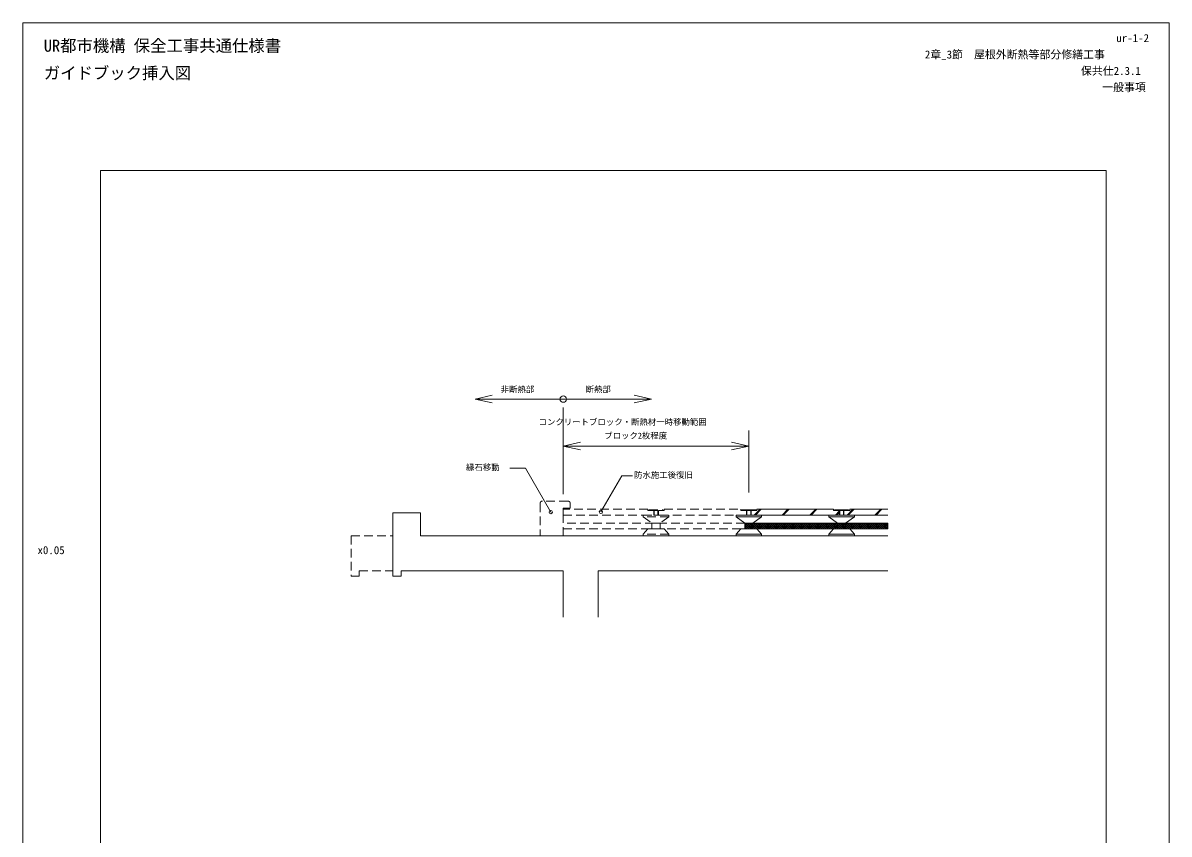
# Model space of a CAD drawing. Units: millimetres, scale not verified. Extents: x -105 to 105, y -149 to 148.
# Drawn here: x -105 to 105, y 0 to 148.5 of the extents above; entities that cross this region are included whole.
import ezdxf
from ezdxf.enums import TextEntityAlignment as Align

# ---------------------------------------------------------------- set-up
doc = ezdxf.new("R2010")
doc.units = ezdxf.units.MM
doc.header["$LTSCALE"] = 0.25
doc.linetypes.add('USER1', pattern=[9.525, 6.35, -3.175])
doc.linetypes.add('USER2', pattern=[101.6, 63.5, -12.7, 12.7, -12.7])
for name, color, linetype, lineweight in [('0-0_0', 7, 'Continuous', 9), ('0-1_WAKU', 7, 'Continuous', 18), ('0-3_KUTAI', 3, 'Continuous', 18), ('0-5_MOJI', 7, 'Continuous', 18), ('0-6_HATCH', 9, 'Continuous', 18), ('0-8_KANAMONO', 4, 'Continuous', 18), ('0-9_kijun', 1, 'USER2', 18), ('0-A_dannnetu', 6, 'Continuous', 18), ('0-B_TENSEN', 4, 'USER1', 18)]:
    doc.layers.add(name, color=color, linetype=linetype, lineweight=lineweight)
doc.styles.add('ＭＳ ゴシック', font='')
doc.styles.get('ＭＳ ゴシック').set_extended_font_data('MS Gothic')

msp = doc.modelspace()

# ---------------------------------------------------------------- linework, layer by layer
at = {"layer": '0-1_WAKU'}
for points in [[(-105.0394, -148.5429), (104.9606, -148.5429), (104.9606, 148.4571), (-105.0394, 148.4571)], [(-90.8394, 121.4571), (93.4606, 121.4571), (93.4606, -127.5429), (-90.8394, -127.5429)]]:
    msp.add_lwpolyline(points, close=True, dxfattribs=at)
at = {"layer": '0-3_KUTAI'}
for p, q in [((-37.2644, 58.7853), (-37.2644, 47.1603)), ((-37.2644, 58.7853), (-32.1644, 58.7853)), ((-37.2644, 58.7853), (-37.2644, 54.5353)), ((-32.1644, 58.7853), (-32.1644, 54.5353)), ((-32.1644, 54.5353), (53.4606, 54.5353)), ((-35.7644, 48.1603), (-6.0394, 48.1603)), ((-6.0394, 48.1603), (-6.0394, 39.6603)), ((0.3356, 48.1603), (53.4606, 48.1603)), ((0.3356, 48.1603), (0.3356, 39.6603)), ((0.3356, 48.1603), (2.4606, 48.1603))]:
    msp.add_line(p, q, dxfattribs=at)
msp.add_lwpolyline([(-37.2644, 47.1603), (-35.7644, 47.1603), (-35.7644, 48.1603)], dxfattribs=at)
at = {"layer": '0-5_MOJI'}
for p, q in [((-22.1995, 79.5888), (-19.0442, 78.8885)), ((10.1208, 79.5888), (6.9655, 78.8885)), ((27.9606, 62.4718), (27.9606, 73.8431)), ((-6.0394, 71.0003), (-2.8841, 71.7007)), ((27.9606, 71.0003), (24.8053, 71.7007)), ((27.9606, 71.0003), (-6.0394, 71.0003)), ((-6.0394, 71.0003), (-2.8841, 70.2999)), ((27.9606, 71.0003), (24.8053, 70.2999)), ((4.6839, 65.5672), (0.8483, 58.9236)), ((4.6839, 65.5672), (6.6771, 65.5672))]:
    msp.add_line(p, q, dxfattribs=at)
for points in [[(-6.0394, 79.5888), (-22.1995, 79.5888), (-19.0442, 80.2892)], [(-6.0394, 79.5888), (10.1208, 79.5888), (6.9655, 80.2892)], [(-15.8024, 66.9564), (-12.9741, 66.9564), (-8.3187, 58.893)]]:
    msp.add_lwpolyline(points, dxfattribs=at)
for centre, radius in [((-6.0394, 79.5888), 0.5833), ((-8.3187, 58.893), 0.3), ((0.8483, 58.9236), 0.3)]:
    msp.add_circle(centre, radius, dxfattribs=at)
at = {"layer": '0-6_HATCH'}
for p, q in [((28.9681, 58.3603), (30.0306, 59.4228)), ((29.1806, 58.3603), (30.2431, 59.4228)), ((34.0681, 58.3603), (35.1306, 59.4228)), ((34.2806, 58.3603), (35.3431, 59.4228)), ((39.1681, 58.3603), (40.2306, 59.4228)), ((39.3806, 58.3603), (40.4431, 59.4228)), ((43.8431, 58.3603), (44.5356, 59.0528)), ((44.0556, 58.3603), (44.5356, 58.8403)), ((45.9681, 58.3603), (47.0306, 59.4228)), ((46.1806, 58.3603), (47.2431, 59.4228)), ((51.0681, 58.3603), (52.1306, 59.4228)), ((51.2806, 58.3603), (52.3431, 59.4228)), ((27.2169, 56.8357), (27.2539, 56.8728)), ((27.2169, 56.454), (27.6356, 56.8728)), ((27.2169, 56.0724), (28.0172, 56.8728)), ((28.3616, 55.8103), (27.2991, 56.8728)), ((27.3364, 55.8103), (28.3989, 56.8728)), ((28.7433, 55.8103), (27.6808, 56.8728)), ((27.7181, 55.8103), (28.7806, 56.8728)), ((29.125, 55.8103), (28.0625, 56.8728)), ((28.0997, 55.8103), (29.1622, 56.8728)), ((29.5066, 55.8103), (28.4441, 56.8728)), ((28.4814, 55.8103), (29.5439, 56.8728)), ((29.8883, 55.8103), (28.8258, 56.8728)), ((28.863, 55.8103), (29.9255, 56.8728)), ((30.2699, 55.8103), (29.2074, 56.8728)), ((29.2447, 55.8103), (30.3072, 56.8728)), ((30.6516, 55.8103), (29.5891, 56.8728)), ((29.6264, 55.8103), (30.6889, 56.8728)), ((31.0333, 55.8103), (29.9708, 56.8728)), ((30.008, 55.8103), (31.0705, 56.8728)), ((31.4149, 55.8103), (30.3524, 56.8728)), ((30.3897, 55.8103), (31.4522, 56.8728)), ((31.7966, 55.8103), (30.7341, 56.8728)), ((30.7714, 55.8103), (31.8339, 56.8728)), ((32.1782, 55.8103), (31.1157, 56.8728)), ((31.153, 55.8103), (32.2155, 56.8728)), ((32.5599, 55.8103), (31.4974, 56.8728)), ((31.5347, 55.8103), (32.5972, 56.8728)), ((32.9416, 55.8103), (31.8791, 56.8728)), ((31.9163, 55.8103), (32.9788, 56.8728)), ((33.3232, 55.8103), (32.2607, 56.8728)), ((32.298, 55.8103), (33.3605, 56.8728)), ((33.7049, 55.8103), (32.6424, 56.8728)), ((32.6797, 55.8103), (33.7422, 56.8728)), ((34.0865, 55.8103), (33.024, 56.8728)), ((33.0613, 55.8103), (34.1238, 56.8728)), ((34.4682, 55.8103), (33.4057, 56.8728)), ((33.443, 55.8103), (34.5055, 56.8728)), ((34.8499, 55.8103), (33.7874, 56.8728)), ((33.8246, 55.8103), (34.8871, 56.8728)), ((35.2315, 55.8103), (34.169, 56.8728)), ((34.2063, 55.8103), (35.2688, 56.8728)), ((35.6132, 55.8103), (34.5507, 56.8728)), ((34.588, 55.8103), (35.6505, 56.8728)), ((35.9948, 55.8103), (34.9323, 56.8728)), ((34.9696, 55.8103), (36.0321, 56.8728)), ((36.3765, 55.8103), (35.314, 56.8728)), ((35.3513, 55.8103), (36.4138, 56.8728)), ((36.7582, 55.8103), (35.6957, 56.8728)), ((35.7329, 55.8103), (36.7954, 56.8728)), ((37.1398, 55.8103), (36.0773, 56.8728)), ((36.1146, 55.8103), (37.1771, 56.8728)), ((37.5215, 55.8103), (36.459, 56.8728)), ((36.4963, 55.8103), (37.5588, 56.8728)), ((37.9032, 55.8103), (36.8407, 56.8728)), ((36.8779, 55.8103), (37.9404, 56.8728)), ((38.2848, 55.8103), (37.2223, 56.8728)), ((37.2596, 55.8103), (38.3221, 56.8728)), ((38.6665, 55.8103), (37.604, 56.8728)), ((37.6412, 55.8103), (38.7037, 56.8728)), ((39.0481, 55.8103), (37.9856, 56.8728)), ((38.0229, 55.8103), (39.0854, 56.8728)), ((39.4298, 55.8103), (38.3673, 56.8728)), ((38.4046, 55.8103), (39.4671, 56.8728)), ((39.8115, 55.8103), (38.749, 56.8728)), ((38.7862, 55.8103), (39.8487, 56.8728)), ((40.1931, 55.8103), (39.1306, 56.8728)), ((39.1679, 55.8103), (40.2304, 56.8728)), ((40.5748, 55.8103), (39.5123, 56.8728)), ((39.5496, 55.8103), (40.6121, 56.8728)), ((40.9564, 55.8103), (39.8939, 56.8728)), ((39.9312, 55.8103), (40.9937, 56.8728)), ((41.3381, 55.8103), (40.2756, 56.8728)), ((40.3129, 55.8103), (41.3754, 56.8728)), ((41.7198, 55.8103), (40.6573, 56.8728)), ((40.6945, 55.8103), (41.757, 56.8728)), ((42.1014, 55.8103), (41.0389, 56.8728)), ((41.0762, 55.8103), (42.1387, 56.8728)), ((42.4831, 55.8103), (41.4206, 56.8728)), ((41.4579, 55.8103), (42.5204, 56.8728)), ((42.8647, 55.8103), (41.8022, 56.8728)), ((41.8395, 55.8103), (42.902, 56.8728)), ((43.2464, 55.8103), (42.1839, 56.8728)), ((42.2212, 55.8103), (43.2837, 56.8728)), ((43.6281, 55.8103), (42.5656, 56.8728)), ((42.6028, 55.8103), (43.6653, 56.8728)), ((44.0097, 55.8103), (42.9472, 56.8728)), ((42.9845, 55.8103), (44.047, 56.8728)), ((44.3914, 55.8103), (43.3289, 56.8728)), ((43.3662, 55.8103), (44.4287, 56.8728)), ((44.773, 55.8103), (43.7105, 56.8728)), ((43.7478, 55.8103), (44.8103, 56.8728)), ((45.1547, 55.8103), (44.0922, 56.8728)), ((44.1295, 55.8103), (45.192, 56.8728)), ((45.5364, 55.8103), (44.4739, 56.8728)), ((44.5111, 55.8103), (45.5736, 56.8728)), ((45.918, 55.8103), (44.8555, 56.8728)), ((44.8928, 55.8103), (45.9553, 56.8728)), ((46.2997, 55.8103), (45.2372, 56.8728)), ((45.2745, 55.8103), (46.337, 56.8728)), ((46.6814, 55.8103), (45.6189, 56.8728)), ((45.6561, 55.8103), (46.7186, 56.8728)), ((47.063, 55.8103), (46.0005, 56.8728)), ((46.0378, 55.8103), (47.1003, 56.8728)), ((47.4447, 55.8103), (46.3822, 56.8728)), ((46.4194, 55.8103), (47.4819, 56.8728)), ((47.8263, 55.8103), (46.7638, 56.8728)), ((46.8011, 55.8103), (47.8636, 56.8728)), ((48.208, 55.8103), (47.1455, 56.8728)), ((47.1828, 55.8103), (48.2453, 56.8728)), ((48.5897, 55.8103), (47.5272, 56.8728)), ((47.5644, 55.8103), (48.6269, 56.8728)), ((48.9713, 55.8103), (47.9088, 56.8728)), ((47.9461, 55.8103), (49.0086, 56.8728)), ((49.353, 55.8103), (48.2905, 56.8728)), ((48.3278, 55.8103), (49.3903, 56.8728)), ((49.7346, 55.8103), (48.6721, 56.8728)), ((48.7094, 55.8103), (49.7719, 56.8728)), ((50.1163, 55.8103), (49.0538, 56.8728)), ((49.0911, 55.8103), (50.1536, 56.8728)), ((50.498, 55.8103), (49.4355, 56.8728)), ((49.4727, 55.8103), (50.5352, 56.8728)), ((50.8796, 55.8103), (49.8171, 56.8728)), ((49.8544, 55.8103), (50.9169, 56.8728)), ((51.2613, 55.8103), (50.1988, 56.8728)), ((50.2361, 55.8103), (51.2986, 56.8728)), ((51.6429, 55.8103), (50.5804, 56.8728)), ((50.6177, 55.8103), (51.6802, 56.8728)), ((52.0246, 55.8103), (50.9621, 56.8728)), ((50.9994, 55.8103), (52.0619, 56.8728)), ((52.4063, 55.8103), (51.3438, 56.8728)), ((51.381, 55.8103), (52.4435, 56.8728)), ((52.7879, 55.8103), (51.7254, 56.8728)), ((51.7627, 55.8103), (52.8252, 56.8728)), ((53.1696, 55.8103), (52.1071, 56.8728)), ((52.1444, 55.8103), (53.2069, 56.8728)), ((53.4606, 55.9009), (52.4887, 56.8728)), ((52.526, 55.8103), (53.4606, 56.7449)), ((53.4606, 56.2826), (52.8704, 56.8728)), ((53.4606, 56.6642), (53.2521, 56.8728)), ((27.98, 55.8103), (27.2169, 56.5734)), ((27.5983, 55.8103), (27.2169, 56.1917)), ((52.9077, 55.8103), (53.4606, 56.3632)), ((53.2893, 55.8103), (53.4606, 55.9815))]:
    msp.add_line(p, q, dxfattribs=at)
at = {"layer": '0-8_KANAMONO'}
for p, q in [((27.2169, 55.8103), (27.2169, 56.8728)), ((27.5356, 58.3603), (28.3856, 58.3603)), ((30.2981, 58.0203), (28.7044, 56.8728)), ((28.7044, 55.8103), (28.7044, 56.8728)), ((44.2169, 55.8103), (44.2169, 56.8728)), ((44.5356, 58.3603), (45.3856, 58.3603)), ((47.2981, 58.0203), (45.7044, 56.8728)), ((45.7044, 55.8103), (45.7044, 56.8728)), ((25.6231, 54.8753), (26.4731, 55.8103)), ((26.4731, 55.8103), (29.4481, 55.8103)), ((30.2981, 54.8753), (29.4481, 55.8103)), ((42.6231, 54.8753), (43.4731, 55.8103)), ((43.4731, 55.8103), (46.4481, 55.8103)), ((47.2981, 54.8753), (46.4481, 55.8103))]:
    msp.add_line(p, q, dxfattribs=at)
for points in [[(27.5356, 58.3603), (27.5356, 59.2103), (26.6856, 59.2103), (26.6856, 59.2953), (29.2356, 59.2953), (29.2356, 59.2103), (28.3856, 59.2103), (28.3856, 58.3603), (28.3006, 58.3603), (28.3006, 59.2103), (27.6206, 59.2103), (27.6206, 58.3603)], [(43.4731, 59.4228), (43.4731, 59.2103), (44.5356, 59.2103), (44.5356, 58.3603), (28.3856, 58.3603), (28.3856, 59.2103), (29.4481, 59.2103), (29.4481, 59.4228)], [(44.5356, 58.3603), (44.5356, 59.2103), (43.6856, 59.2103), (43.6856, 59.2953), (46.2356, 59.2953), (46.2356, 59.2103), (45.3856, 59.2103), (45.3856, 58.3603), (45.3006, 58.3603), (45.3006, 59.2103), (44.6206, 59.2103), (44.6206, 58.3603)], [(25.6231, 58.3603), (30.2981, 58.3603), (30.2981, 58.0203), (25.6231, 58.0203)], [(42.6231, 58.3603), (47.2981, 58.3603), (47.2981, 58.0203), (42.6231, 58.0203)], [(25.6231, 54.5353), (30.2981, 54.5353), (30.2981, 54.8753), (25.6231, 54.8753)], [(42.6231, 54.5353), (47.2981, 54.5353), (47.2981, 54.8753), (42.6231, 54.8753)]]:
    msp.add_lwpolyline(points, close=True, dxfattribs=at)
for points in [[(53.4606, 58.3603), (45.3856, 58.3603), (45.3856, 59.2103), (46.4481, 59.2103), (46.4481, 59.4228), (53.4606, 59.4228)], [(25.6231, 58.0203), (27.2169, 56.8728), (28.7044, 56.8728)], [(42.6231, 58.0203), (44.2169, 56.8728), (45.7044, 56.8728)]]:
    msp.add_lwpolyline(points, dxfattribs=at)
at = {"layer": '0-9_kijun'}
msp.add_line((-6.0394, 62.201), (-6.0394, 79.5888), dxfattribs=at)
at = {"layer": '0-A_dannnetu'}
msp.add_line((27.2169, 55.8103), (27.2169, 56.8728), dxfattribs=at)
msp.add_lwpolyline([(53.4606, 55.8103), (27.2169, 55.8103), (27.2169, 56.8728), (53.4606, 56.8728)], close=True, dxfattribs=at)
at = {"layer": '0-B_TENSEN'}
for p, q in [((-5.1894, 60.9103), (-9.8644, 60.9103)), ((27.2169, 56.8728), (-6.0394, 56.8728)), ((10.2169, 55.8103), (10.2169, 56.8728)), ((10.5356, 58.3603), (11.3856, 58.3603)), ((13.2981, 58.0203), (11.7044, 56.8728)), ((11.7044, 55.8103), (11.7044, 56.8728)), ((-6.0394, 55.8103), (27.2169, 55.8103)), ((8.6231, 54.8753), (9.4731, 55.8103)), ((9.4731, 55.8103), (12.4481, 55.8103)), ((13.2981, 54.8753), (12.4481, 55.8103)), ((-44.9144, 54.5353), (-44.9144, 47.1603)), ((-44.9144, 54.5353), (-37.2644, 54.5353)), ((-43.4144, 48.1603), (-37.2644, 48.1603))]:
    msp.add_line(p, q, dxfattribs=at)
for points in [[(-10.2894, 60.4853), (-10.2894, 54.5353), (-6.0394, 54.5353)], [(-6.0394, 54.5353), (-6.0394, 59.6353), (-4.7644, 59.6353), (-4.7644, 60.4853)], [(8.6231, 58.0203), (10.2169, 56.8728), (11.7044, 56.8728)], [(-44.9144, 47.1603), (-43.4144, 47.1603), (-43.4144, 48.1603)]]:
    msp.add_lwpolyline(points, dxfattribs=at)
for points in [[(10.5356, 58.3603), (10.5356, 59.2103), (9.4731, 59.2103), (9.4731, 59.4228), (-6.0394, 59.4228), (-6.0394, 58.3603)], [(10.5356, 58.3603), (10.5356, 59.2103), (9.6856, 59.2103), (9.6856, 59.2953), (12.2356, 59.2953), (12.2356, 59.2103), (11.3856, 59.2103), (11.3856, 58.3603), (11.3006, 58.3603), (11.3006, 59.2103), (10.6206, 59.2103), (10.6206, 58.3603)], [(26.4731, 59.4228), (26.4731, 59.2103), (27.5356, 59.2103), (27.5356, 58.3603), (11.3856, 58.3603), (11.3856, 59.2103), (12.4481, 59.2103), (12.4481, 59.4228)], [(8.6231, 58.3603), (13.2981, 58.3603), (13.2981, 58.0203), (8.6231, 58.0203)], [(8.6231, 54.5353), (13.2981, 54.5353), (13.2981, 54.8753), (8.6231, 54.8753)]]:
    msp.add_lwpolyline(points, close=True, dxfattribs=at)
for centre, start, end in [((-9.8644, 60.4853), 90, 180), ((-5.1894, 60.4853), 360, 90)]:
    msp.add_arc(centre, 0.425, start, end, dxfattribs=at)

# ---------------------------------------------------------------- texts
at = {"layer": '0-0_0', "style": 'ＭＳ ゴシック'}
msp.add_text('x0.05', height=1.466, dxfattribs=at).set_placement((-102.3725, 50.7602), align=Align.BOTTOM_LEFT)
at = {"layer": '0-1_WAKU', "style": 'ＭＳ ゴシック'}
for s, height, p in [('UR都市機構 保全工事共通仕様書', 2.199, (-101.2177, 142.5323)), ('ur-1-2', 1.466, (95.3068, 144.5072)), ('2章_3節\u3000屋根外断熱等部分修繕工事', 1.466, (60.2205, 141.5072)), ('ガイドブック挿入図', 2.199, (-101.2177, 137.5323)), ('保共仕2.3.1', 1.466, (88.8093, 138.5072)), ('一般事項', 1.466, (92.7078, 135.5072))]:
    msp.add_text(s, height=height, dxfattribs=at).set_placement(p, align=Align.BOTTOM_LEFT)
at = {"layer": '0-5_MOJI', "style": 'ＭＳ ゴシック'}
for s, p in [('非断熱部', (-17.5113, 80.5002)), ('断熱部', (-1.9461, 80.5002)), ('コンクリートブロック・断熱材一時移動範囲', (-10.5516, 74.5142)), ('ブロック2枚程度', (1.4741, 72.0142)), ('縁石移動', (-23.8493, 66.2064)), ('防水施工後復旧', (6.9271, 64.8172))]:
    msp.add_text(s, height=1.1, dxfattribs=at).set_placement(p, align=Align.BOTTOM_LEFT)

doc.saveas('drawing.dxf')
